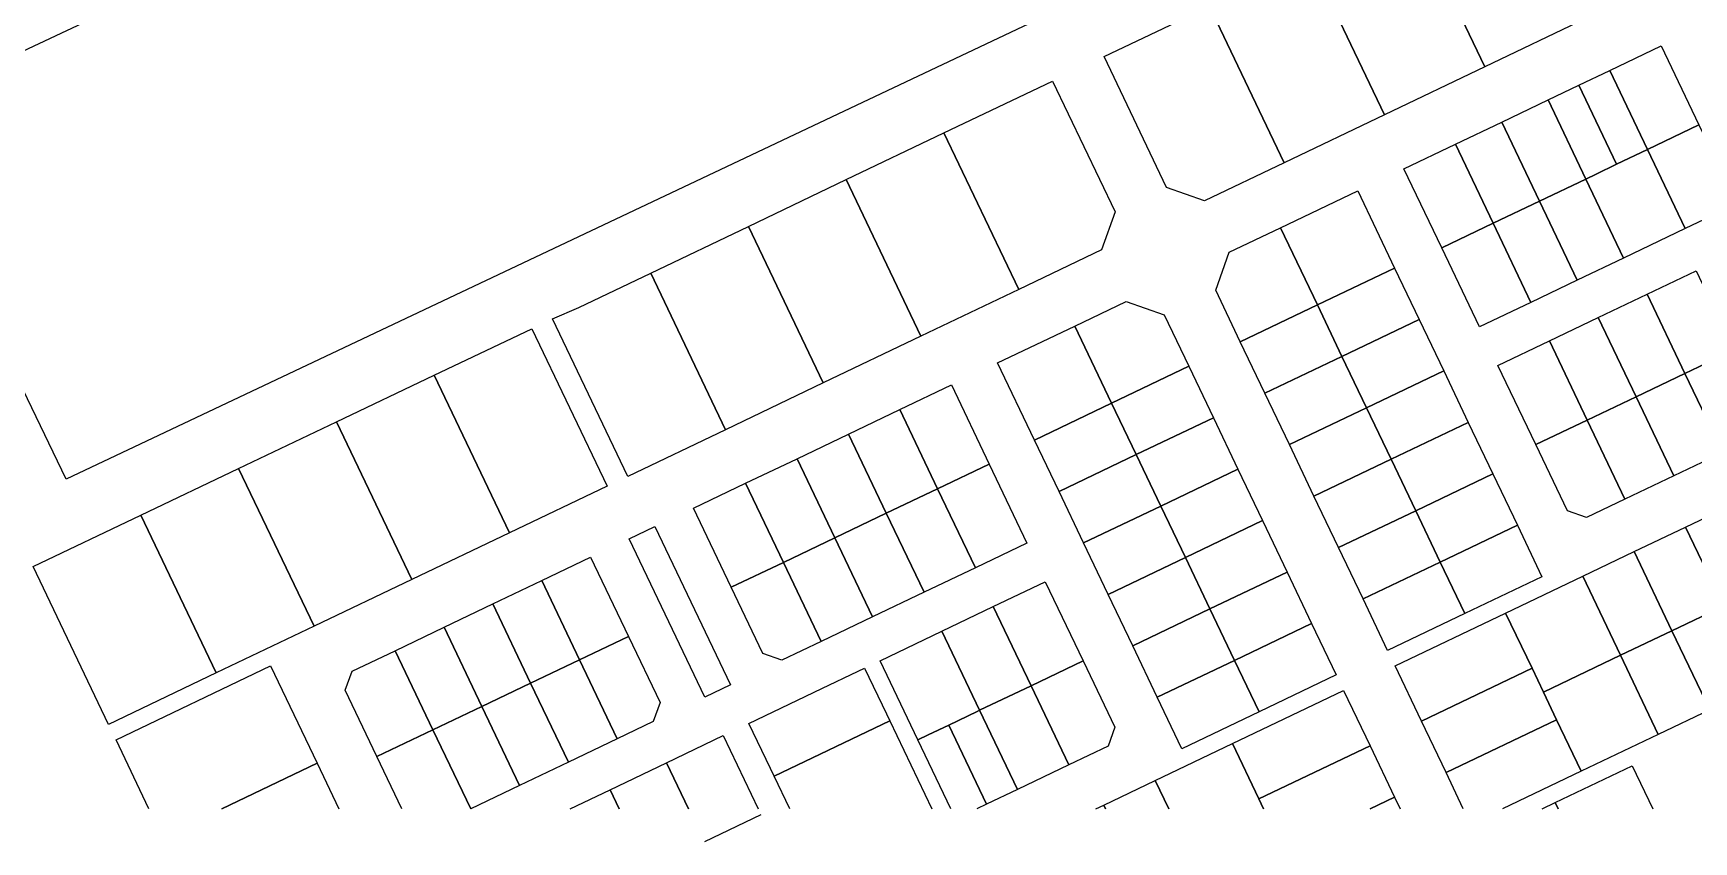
# Model space of a CAD drawing. Header units: metres. Extents: x 678805 to 1359287, y 2747329 to 5497370.
# Drawn here: x 679753 to 680335, y 2747670 to 2747953 of the extents above; entities that cross this region are included whole.
import ezdxf

# ---------------------------------------------------------------- set-up
doc = ezdxf.new("R2010")
doc.units = ezdxf.units.M
for name, color, linetype in [('00_XREF_TWQ_URBAN CONTEXT', 7, 'Continuous'), ('XREF_MON_EIT SUPPORT$0$L-Límite Parcela', 5, 'Continuous'), ('XREF_MON_URBAN CONTEXT$0$Parcel', 7, 'Continuous'), ('XREF_MON_URBAN CONTEXT$0$XREF_MON_EIT SUPPORT', 7, 'Continuous')]:
    doc.layers.add(name, color=color, linetype=linetype)

# ---------------------------------------------------------------- blocks, each defined once
blk = doc.blocks.new('XREF_MON_EIT SUPPORT')
at = {"layer": 'XREF_MON_EIT SUPPORT$0$L-Límite Parcela'}
blk.add_line((680491.89, 2748141.05), (679764.4, 2747796.98), dxfattribs=at)
blk.add_lwpolyline([(679764.4, 2747796.98), (679702.61, 2747925.24), (680345.63, 2748227.37)], dxfattribs=at)
blk = doc.blocks.new('XREF_MON_URBAN CONTEXT')
at = {"layer": 'XREF_MON_URBAN CONTEXT$0$Parcel'}
for points in [[(680262.15, 2747941.58), (680239.01, 2747990.03), (680236, 2747996.33), (680271.22, 2748013.08), (680282.23, 2747990.03), (680297.34, 2747958.39), (680262.15, 2747941.58)], [(680262.15, 2747941.58), (680226.96, 2747924.77), (680200.78, 2747979.57), (680222.78, 2747990.03), (680236, 2747996.33), (680239.01, 2747990.03), (680262.15, 2747941.58)], [(680226.96, 2747924.77), (680191.77, 2747907.96), (680165.56, 2747962.82), (680200.78, 2747979.57), (680226.96, 2747924.77)], [(680191.77, 2747907.96), (680163.8, 2747894.6), (680150.47, 2747899.31), (680128.54, 2747945.21), (680165.56, 2747962.82), (680191.77, 2747907.96)], [(680337.27, 2747921.21), (680319.22, 2747912.59), (680305.96, 2747940.34), (680324.01, 2747948.96), (680337.27, 2747921.21)], [(680098.61, 2747863.46), (680072.36, 2747918.41), (680110.48, 2747936.62), (680132.42, 2747890.69), (680127.71, 2747877.36), (680098.61, 2747863.46)], [(680319.22, 2747912.59), (680308.39, 2747907.42), (680295.14, 2747935.17), (680305.96, 2747940.34), (680319.22, 2747912.59)], [(680308.39, 2747907.42), (680301.17, 2747903.97), (680297.56, 2747902.25), (680284.31, 2747930), (680295.14, 2747935.17), (680308.39, 2747907.42)], [(680297.56, 2747902.25), (680281.32, 2747894.49), (680268.07, 2747922.24), (680284.31, 2747930), (680297.56, 2747902.25)], [(680281.32, 2747894.49), (680265.08, 2747886.73), (680251.82, 2747914.48), (680268.07, 2747922.24), (680281.32, 2747894.49)], [(680332.47, 2747884.85), (680319.22, 2747912.59), (680337.27, 2747921.21), (680348.36, 2747897.98), (680346.01, 2747891.31), (680332.47, 2747884.85)], [(680098.61, 2747863.46), (680064.32, 2747847.08), (680038.07, 2747902.03), (680072.36, 2747918.41), (680098.61, 2747863.46)], [(680265.08, 2747886.73), (680247.03, 2747878.11), (680233.78, 2747905.86), (680251.82, 2747914.48), (680265.08, 2747886.73)], [(680332.47, 2747884.85), (680310.82, 2747874.5), (680297.56, 2747902.25), (680301.17, 2747903.97), (680308.39, 2747907.42), (680319.22, 2747912.59), (680332.47, 2747884.85)], [(680064.32, 2747847.08), (680030.03, 2747830.7), (680003.78, 2747885.65), (680038.07, 2747902.03), (680064.32, 2747847.08)], [(680310.82, 2747874.5), (680294.57, 2747866.74), (680281.32, 2747894.49), (680297.56, 2747902.25), (680310.82, 2747874.5)], [(680230.47, 2747871.03), (680203.4, 2747858.1), (680190.47, 2747885.17), (680217.54, 2747898.1), (680230.47, 2747871.03)], [(680294.57, 2747866.74), (680278.33, 2747858.99), (680265.08, 2747886.73), (680281.32, 2747894.49), (680294.57, 2747866.74)], [(680030.03, 2747830.7), (679995.74, 2747814.32), (679969.49, 2747869.28), (680003.78, 2747885.65), (680030.03, 2747830.7)], [(680203.4, 2747858.1), (680176.33, 2747845.17), (680167.71, 2747863.22), (680172.42, 2747876.55), (680190.47, 2747885.17), (680203.4, 2747858.1)], [(680278.33, 2747858.99), (680260.28, 2747850.37), (680247.03, 2747878.11), (680265.08, 2747886.73), (680278.33, 2747858.99)], [(679995.74, 2747814.32), (679961.45, 2747797.94), (679935.07, 2747853.18), (679944.23, 2747857.21), (679969.49, 2747869.28), (679995.74, 2747814.32)], [(680239.09, 2747852.98), (680212.02, 2747840.05), (680203.4, 2747858.1), (680230.47, 2747871.03), (680239.09, 2747852.98)], [(680349.48, 2747842.27), (680332.34, 2747834.08), (680319.09, 2747861.83), (680336.23, 2747870.02), (680349.48, 2747842.27)], [(680332.34, 2747834.08), (680315.19, 2747825.89), (680301.94, 2747853.64), (680319.09, 2747861.83), (680332.34, 2747834.08)], [(680158.28, 2747836.55), (680131.21, 2747823.62), (680118.28, 2747850.69), (680136.33, 2747859.31), (680149.66, 2747854.6), (680158.28, 2747836.55)], [(680212.02, 2747840.05), (680184.95, 2747827.12), (680176.33, 2747845.17), (680203.4, 2747858.1), (680212.02, 2747840.05)], [(679919.94, 2747778.12), (679893.53, 2747833.43), (679927.84, 2747849.75), (679954.23, 2747794.5), (679919.94, 2747778.12)], [(680131.21, 2747823.62), (680104.14, 2747810.69), (680091.21, 2747837.76), (680118.28, 2747850.69), (680131.21, 2747823.62)], [(680247.71, 2747834.94), (680220.64, 2747822.01), (680212.02, 2747840.05), (680239.09, 2747852.98), (680247.71, 2747834.94)], [(680315.19, 2747825.89), (680298.05, 2747817.7), (680284.8, 2747845.45), (680301.94, 2747853.64), (680315.19, 2747825.89)], [(680298.05, 2747817.7), (680280, 2747809.08), (680266.75, 2747836.83), (680284.8, 2747845.45), (680298.05, 2747817.7)], [(680220.64, 2747822.01), (680193.57, 2747809.08), (680184.95, 2747827.12), (680212.02, 2747840.05), (680220.64, 2747822.01)], [(680362.74, 2747814.52), (680345.59, 2747806.33), (680332.34, 2747834.08), (680349.48, 2747842.27), (680362.74, 2747814.52)], [(679919.94, 2747778.12), (679885.66, 2747761.74), (679859.21, 2747817.1), (679893.53, 2747833.43), (679919.94, 2747778.12)], [(680166.9, 2747818.5), (680139.83, 2747805.57), (680131.21, 2747823.62), (680158.28, 2747836.55), (680166.9, 2747818.5)], [(680256.33, 2747816.89), (680229.26, 2747803.96), (680220.64, 2747822.01), (680247.71, 2747834.94), (680256.33, 2747816.89)], [(680345.59, 2747806.33), (680328.45, 2747798.14), (680315.19, 2747825.89), (680332.34, 2747834.08), (680345.59, 2747806.33)], [(680088.22, 2747802.25), (680070.17, 2747793.63), (680056.92, 2747821.38), (680074.97, 2747830), (680088.22, 2747802.25)], [(680328.45, 2747798.14), (680311.3, 2747789.96), (680298.05, 2747817.7), (680315.19, 2747825.89), (680328.45, 2747798.14)], [(680070.17, 2747793.63), (680052.13, 2747785.01), (680038.87, 2747812.76), (680056.92, 2747821.38), (680070.17, 2747793.63)], [(680139.83, 2747805.57), (680112.76, 2747792.64), (680104.14, 2747810.69), (680131.21, 2747823.62), (680139.83, 2747805.57)], [(680229.26, 2747803.96), (680202.19, 2747791.03), (680193.57, 2747809.08), (680220.64, 2747822.01), (680229.26, 2747803.96)], [(679885.66, 2747761.74), (679851.37, 2747745.36), (679824.93, 2747800.71), (679859.21, 2747817.1), (679885.66, 2747761.74)], [(680175.52, 2747800.46), (680148.45, 2747787.53), (680139.83, 2747805.57), (680166.9, 2747818.5), (680175.52, 2747800.46)], [(680264.95, 2747798.84), (680237.88, 2747785.91), (680229.26, 2747803.96), (680256.33, 2747816.89), (680264.95, 2747798.84)], [(680311.3, 2747789.96), (680297.77, 2747783.49), (680291.1, 2747785.85), (680280, 2747809.08), (680298.05, 2747817.7), (680311.3, 2747789.96)], [(680052.13, 2747785.01), (680034.08, 2747776.39), (680020.83, 2747804.14), (680038.87, 2747812.76), (680052.13, 2747785.01)], [(680034.08, 2747776.39), (680016.03, 2747767.77), (680002.78, 2747795.52), (680020.83, 2747804.14), (680034.08, 2747776.39)], [(680148.45, 2747787.53), (680121.38, 2747774.6), (680112.76, 2747792.64), (680139.83, 2747805.57), (680148.45, 2747787.53)], [(680237.88, 2747785.91), (680210.81, 2747772.98), (680202.19, 2747791.03), (680229.26, 2747803.96), (680237.88, 2747785.91)], [(679851.37, 2747745.36), (679817.08, 2747728.98), (679790.64, 2747784.32), (679824.93, 2747800.71), (679851.37, 2747745.36)], [(680083.43, 2747765.89), (680070.17, 2747793.63), (680088.22, 2747802.25), (680101.47, 2747774.51), (680083.43, 2747765.89)], [(680184.14, 2747782.41), (680157.07, 2747769.48), (680148.45, 2747787.53), (680175.52, 2747800.46), (680184.14, 2747782.41)], [(680273.57, 2747780.8), (680246.5, 2747767.87), (680237.88, 2747785.91), (680264.95, 2747798.84), (680273.57, 2747780.8)], [(680016.03, 2747767.77), (679997.76, 2747759.05), (679984.51, 2747786.8), (680002.78, 2747795.52), (680016.03, 2747767.77)], [(680083.43, 2747765.89), (680065.38, 2747757.27), (680052.13, 2747785.01), (680070.17, 2747793.63), (680083.43, 2747765.89)], [(680065.38, 2747757.27), (680047.33, 2747748.65), (680034.08, 2747776.39), (680052.13, 2747785.01), (680065.38, 2747757.27)], [(680157.07, 2747769.48), (680130, 2747756.55), (680121.38, 2747774.6), (680148.45, 2747787.53), (680157.07, 2747769.48)], [(680246.5, 2747767.87), (680219.43, 2747754.94), (680210.81, 2747772.98), (680237.88, 2747785.91), (680246.5, 2747767.87)], [(680363.9, 2747761.05), (680345.85, 2747752.43), (680332.6, 2747780.18), (680350.64, 2747788.8), (680363.9, 2747761.05)], [(679817.08, 2747728.98), (679779.33, 2747710.95), (679752.9, 2747766.28), (679790.64, 2747784.32), (679817.08, 2747728.98)], [(679997.48, 2747724.83), (679988.46, 2747720.52), (679961.95, 2747776.02), (679970.98, 2747780.33), (679997.48, 2747724.83)], [(680192.76, 2747764.36), (680165.69, 2747751.43), (680157.07, 2747769.48), (680184.14, 2747782.41), (680192.76, 2747764.36)], [(680255.12, 2747749.82), (680246.5, 2747767.87), (680273.57, 2747780.8), (680282.19, 2747762.75), (680255.12, 2747749.82)], [(680345.85, 2747752.43), (680327.8, 2747743.81), (680314.55, 2747771.56), (680332.6, 2747780.18), (680345.85, 2747752.43)], [(680047.33, 2747748.65), (680029.29, 2747740.03), (680016.03, 2747767.77), (680034.08, 2747776.39), (680047.33, 2747748.65)], [(679961.67, 2747741.81), (679944.53, 2747733.62), (679931.27, 2747761.37), (679948.42, 2747769.56), (679961.67, 2747741.81)], [(680029.29, 2747740.03), (680015.53, 2747733.45), (680008.86, 2747735.81), (679997.76, 2747759.05), (680016.03, 2747767.77), (680029.29, 2747740.03)], [(680165.69, 2747751.43), (680138.62, 2747738.5), (680130, 2747756.55), (680157.07, 2747769.48), (680165.69, 2747751.43)], [(680255.12, 2747749.82), (680228.05, 2747736.89), (680219.43, 2747754.94), (680246.5, 2747767.87), (680255.12, 2747749.82)], [(680327.8, 2747743.81), (680309.76, 2747735.19), (680296.5, 2747762.94), (680314.55, 2747771.56), (680327.8, 2747743.81)], [(680201.38, 2747746.32), (680174.31, 2747733.39), (680165.69, 2747751.43), (680192.76, 2747764.36), (680201.38, 2747746.32)], [(680309.76, 2747735.19), (680282.69, 2747722.26), (680278.7, 2747730.61), (680269.43, 2747750.01), (680296.5, 2747762.94), (680309.76, 2747735.19)], [(679944.53, 2747733.62), (679927.38, 2747725.43), (679914.13, 2747753.18), (679931.27, 2747761.37), (679944.53, 2747733.62)], [(680121.19, 2747733.22), (680102.92, 2747724.5), (680089.67, 2747752.25), (680107.94, 2747760.97), (680121.19, 2747733.22)], [(679927.38, 2747725.43), (679910.24, 2747717.24), (679896.98, 2747744.99), (679914.13, 2747753.18), (679927.38, 2747725.43)], [(680102.92, 2747724.5), (680084.88, 2747715.88), (680071.62, 2747743.62), (680089.67, 2747752.25), (680102.92, 2747724.5)], [(680174.31, 2747733.39), (680147.24, 2747720.45), (680138.62, 2747738.5), (680165.69, 2747751.43), (680174.31, 2747733.39)], [(680359.1, 2747724.68), (680341.06, 2747716.06), (680327.8, 2747743.81), (680345.85, 2747752.43), (680359.1, 2747724.68)], [(679910.24, 2747717.24), (679893.09, 2747709.05), (679879.84, 2747736.8), (679896.98, 2747744.99), (679910.24, 2747717.24)], [(680182.93, 2747715.34), (680174.31, 2747733.39), (680201.38, 2747746.32), (680210, 2747728.27), (680182.93, 2747715.34)], [(680278.7, 2747730.61), (680239.9, 2747712.07), (680230.64, 2747731.48), (680269.43, 2747750.01), (680278.7, 2747730.61)], [(679957.78, 2747705.87), (679944.53, 2747733.62), (679961.67, 2747741.81), (679972.77, 2747718.57), (679970.41, 2747711.9), (679957.78, 2747705.87)], [(680084.88, 2747715.88), (680083.98, 2747715.45), (680074.05, 2747710.71), (680066.83, 2747707.26), (680063.22, 2747705.53), (680049.97, 2747733.28), (680071.62, 2747743.62), (680084.88, 2747715.88)], [(680341.06, 2747716.06), (680323.01, 2747707.44), (680309.76, 2747735.19), (680327.8, 2747743.81), (680341.06, 2747716.06)], [(679893.09, 2747709.05), (679873.46, 2747699.67), (679862.36, 2747722.91), (679864.72, 2747729.58), (679879.84, 2747736.8), (679893.09, 2747709.05)], [(679957.78, 2747705.87), (679940.64, 2747697.68), (679927.38, 2747725.43), (679944.53, 2747733.62), (679957.78, 2747705.87)], [(680116.18, 2747696.75), (680102.92, 2747724.5), (680121.19, 2747733.22), (680132.29, 2747709.99), (680129.94, 2747703.32), (680116.18, 2747696.75)], [(680182.93, 2747715.34), (680155.86, 2747702.41), (680147.24, 2747720.45), (680174.31, 2747733.39), (680182.93, 2747715.34)], [(680323.01, 2747707.44), (680295.94, 2747694.51), (680287.32, 2747712.56), (680282.69, 2747722.26), (680309.76, 2747735.19), (680323.01, 2747707.44)], [(680053.39, 2747712.2), (680012.78, 2747692.8), (680011.51, 2747695.52), (680003.97, 2747711.31), (680029.5, 2747723.51), (680042.33, 2747729.63), (680044.55, 2747730.69), (680052.21, 2747714.67), (680053.39, 2747712.2)], [(680282.69, 2747722.26), (680287.32, 2747712.56), (680248.52, 2747694.03), (680239.9, 2747712.07), (680278.7, 2747730.61), (680282.69, 2747722.26)], [(679940.64, 2747697.68), (679923.49, 2747689.49), (679910.24, 2747717.24), (679927.38, 2747725.43), (679940.64, 2747697.68)], [(680116.18, 2747696.75), (680098.13, 2747688.13), (680084.88, 2747715.88), (680102.92, 2747724.5), (680116.18, 2747696.75)], [(680221.86, 2747703.45), (680182.83, 2747684.81), (680173.57, 2747704.21), (680212.59, 2747722.85), (680221.86, 2747703.45)], [(679923.49, 2747689.49), (679906.35, 2747681.3), (679893.09, 2747709.05), (679910.24, 2747717.24), (679923.49, 2747689.49)], [(680098.13, 2747688.13), (680087.3, 2747682.96), (680074.05, 2747710.71), (680083.98, 2747715.45), (680084.88, 2747715.88), (680098.13, 2747688.13)]]:
    blk.add_lwpolyline(points, close=True, dxfattribs=at)
for points in [[(679793.48, 2747681.33), (679781.91, 2747705.54), (679836.13, 2747731.43), (679852.43, 2747697.3), (679819, 2747681.33)], [(680018.26, 2747681.33), (680012.78, 2747692.8), (680053.39, 2747712.2), (680068.13, 2747681.33)], [(680074.78, 2747681.33), (680063.22, 2747705.53), (680066.83, 2747707.26), (680074.05, 2747710.71), (680087.3, 2747682.96), (680083.9, 2747681.33)], [(680254.59, 2747681.33), (680248.52, 2747694.03), (680287.32, 2747712.56), (680295.94, 2747694.51), (680268.34, 2747681.33)], [(679882.22, 2747681.33), (679873.46, 2747699.67), (679893.09, 2747709.05), (679906.35, 2747681.3)], [(679982.8, 2747681.33), (679975.07, 2747697.51), (679994.93, 2747706.99), (680007.18, 2747681.33)], [(680151.25, 2747681.33), (680146.5, 2747691.28), (680173.57, 2747704.21), (680182.83, 2747684.81), (680184.5, 2747681.33)], [(680184.5, 2747681.33), (680182.83, 2747684.81), (680221.86, 2747703.45), (680230.48, 2747685.41), (680221.94, 2747681.33)], [(679819, 2747681.33), (679852.43, 2747697.3), (679860.06, 2747681.33)], [(679958.42, 2747681.33), (679955.22, 2747688.02), (679975.07, 2747697.51), (679982.8, 2747681.33)], [(680287.83, 2747681.33), (680286.8, 2747683.5), (680313.87, 2747696.43), (680321.08, 2747681.33)], [(679941.21, 2747681.33), (679955.22, 2747688.02), (679958.42, 2747681.33)], [(680129.09, 2747681.33), (680128.45, 2747682.66), (680146.5, 2747691.28), (680151.25, 2747681.33)], [(680125.66, 2747681.33), (680128.45, 2747682.66), (680129.09, 2747681.33)], [(680221.94, 2747681.33), (680230.48, 2747685.41), (680232.42, 2747681.33)], [(680282.26, 2747681.33), (680286.8, 2747683.5), (680287.83, 2747681.33)], [(680008.18, 2747679.24), (679988.33, 2747669.76)]]:
    blk.add_lwpolyline(points, dxfattribs=at)
at = {"layer": 'XREF_MON_URBAN CONTEXT$0$XREF_MON_EIT SUPPORT'}
blk.add_blockref('XREF_MON_EIT SUPPORT', (0, 0), dxfattribs=at)

msp = doc.modelspace()

# ---------------------------------------------------------------- block references
at = {"layer": '00_XREF_TWQ_URBAN CONTEXT'}
msp.add_blockref('XREF_MON_URBAN CONTEXT', (0, 0), dxfattribs=at)

doc.saveas('drawing.dxf')
